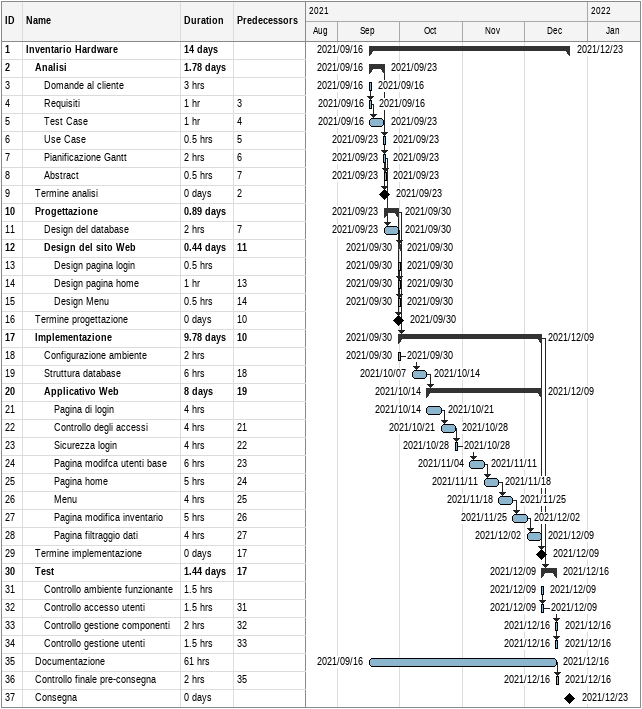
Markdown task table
| ID | Level | Task | Duration | Start | Finish | Predecessors |
|---|---|---|---|---|---|---|
| 1 | 1 | **Inventario Hardware** | 14d | 2021-09-16 | 2021-12-23 |  |
| 2 | 2 | **Analisi** | 1.78d | 2021-09-16 | 2021-09-23 |  |
| 3 | 3 | Domande al cliente | 3h | 2021-09-16 | 2021-09-16 |  |
| 4 | 3 | Requisiti | 1h | 2021-09-16 | 2021-09-16 | 3 |
| 5 | 3 | Test Case | 1h | 2021-09-16 | 2021-09-23 | 4 |
| 6 | 3 | Use Case | 0.5h | 2021-09-23 | 2021-09-23 | 5 |
| 7 | 3 | Pianificazione Gantt | 2h | 2021-09-23 | 2021-09-23 | 6 |
| 8 | 3 | Abstract | 0.5h | 2021-09-23 | 2021-09-23 | 7 |
| 9 | 2 | Termine analisi | 0d | 2021-09-23 | 2021-09-23 | 2 |
| 10 | 2 | **Progettazione** | 0.89d | 2021-09-23 | 2021-09-30 |  |
| 11 | 3 | Design del database | 2h | 2021-09-23 | 2021-09-30 | 7 |
| 12 | 3 | **Design del sito Web** | 0.44d | 2021-09-30 | 2021-09-30 | 11 |
| 13 | 4 | Design pagina login | 0.5h | 2021-09-30 | 2021-09-30 |  |
| 14 | 4 | Design pagina home | 1h | 2021-09-30 | 2021-09-30 | 13 |
| 15 | 4 | Design Menu | 0.5h | 2021-09-30 | 2021-09-30 | 14 |
| 16 | 2 | Termine progettazione | 0d | 2021-09-30 | 2021-09-30 | 10 |
| 17 | 2 | **Implementazione** | 9.78d | 2021-09-30 | 2021-12-09 | 10 |
| 18 | 3 | Configurazione ambiente | 2h | 2021-09-30 | 2021-09-30 |  |
| 19 | 3 | Struttura database | 6h | 2021-10-07 | 2021-10-14 | 18 |
| 20 | 3 | **Applicativo Web** | 8d | 2021-10-14 | 2021-12-09 | 19 |
| 21 | 4 | Pagina di login | 4h | 2021-10-14 | 2021-10-21 |  |
| 22 | 4 | Controllo degli accessi | 4h | 2021-10-21 | 2021-10-28 | 21 |
| 23 | 4 | Sicurezza login | 4h | 2021-10-28 | 2021-10-28 | 22 |
| 24 | 4 | Pagina modifca utenti base | 6h | 2021-11-04 | 2021-11-11 | 23 |
| 25 | 4 | Pagina home | 5h | 2021-11-11 | 2021-11-18 | 24 |
| 26 | 4 | Menu | 4h | 2021-11-18 | 2021-11-25 | 25 |
| 27 | 4 | Pagina modifica inventario | 5h | 2021-11-25 | 2021-12-02 | 26 |
| 28 | 4 | Pagina filtraggio dati | 4h | 2021-12-02 | 2021-12-09 | 27 |
| 29 | 2 | Termine implementazione | 0d | 2021-12-09 | 2021-12-09 | 17 |
| 30 | 2 | **Test** | 1.44d | 2021-12-09 | 2021-12-16 | 17 |
| 31 | 3 | Controllo ambiente funzionante | 1.5h | 2021-12-09 | 2021-12-09 |  |
| 32 | 3 | Controllo accesso utenti | 1.5h | 2021-12-09 | 2021-12-09 | 31 |
| 33 | 3 | Controllo gestione componenti | 2h | 2021-12-16 | 2021-12-16 | 32 |
| 34 | 3 | Controllo gestione utenti | 1.5h | 2021-12-16 | 2021-12-16 | 33 |
| 35 | 2 | Documentazione | 61h | 2021-09-16 | 2021-12-16 |  |
| 36 | 2 | Controllo finale pre-consegna | 2h | 2021-12-16 | 2021-12-16 | 35 |
| 37 | 2 | Consegna | 0d | 2021-12-23 | 2021-12-23 |  |
